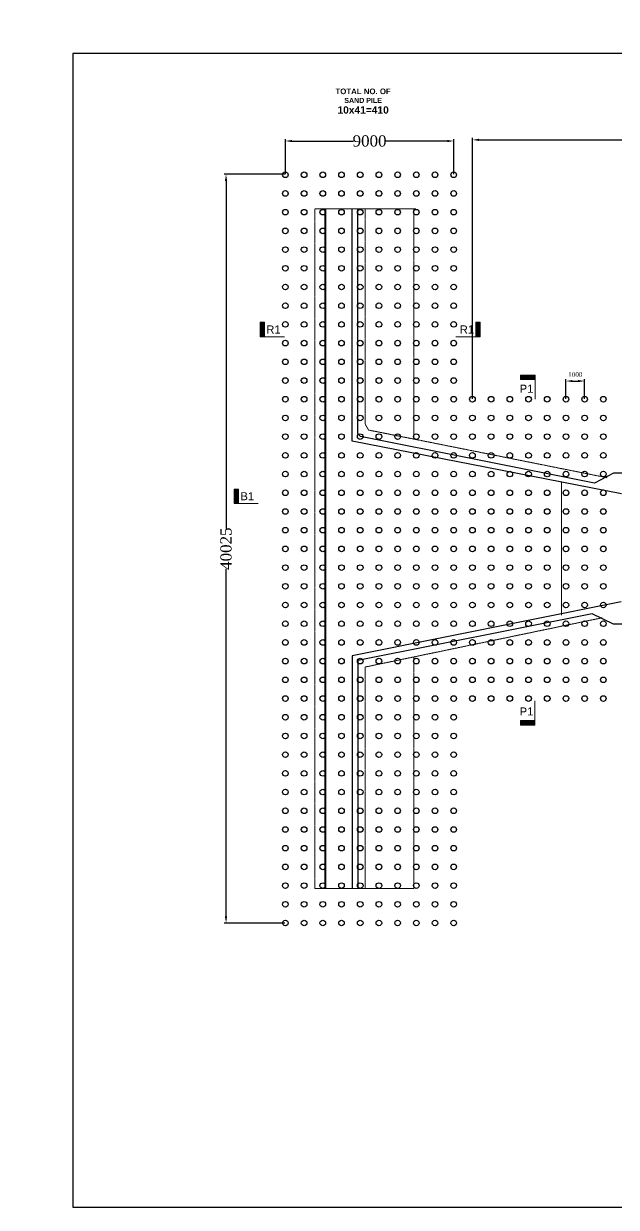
# Model space of a CAD drawing. Extents: x -119161 to 3778985, y -614964 to -30958.
# Drawn here: x 3287175 to 3318863, y -291779 to -228503 of the extents above; entities that cross this region are included whole.
import ezdxf

# ---------------------------------------------------------------- set-up
doc = ezdxf.new("R2010")
doc.units = 0
doc.header["$MEASUREMENT"] = 0
for name, pattern in [('DASHED2', [9.525, 6.35, -3.175]), ('DASHEDX2', [38.1, 25.4, -12.7]), ('HIDDEN', [0.375, 0.25, -0.125])]:
    doc.linetypes.add(name, pattern=pattern)
doc.layers.get('DEFPOINTS').update_dxf_attribs({"linetype": 'CONTINUOUS'})
for name, color, linetype, lineweight in [('Dim', 7, 'CONTINUOUS', 9), ('Dimension', 8, 'CONTINUOUS', 18), ('line2', 3, 'CONTINUOUS', 30)]:
    doc.layers.add(name, color=color, linetype=linetype, lineweight=lineweight)
doc.layers.add('DOTTED', color=240, linetype='DASHED2')
doc.layers.add('LINE', color=7, linetype='CONTINUOUS')
doc.styles.add('1-2', font='arial.ttf')
doc.styles.add('ARIAL', font='ARIALN.TTF')
doc.styles.get("Standard").update_dxf_attribs({"font": 'times.ttf', "height": 250})
doc.linetypes.add('ZIGZAG', pattern='A,0.0001,-0.2,[131,ltypeshp.shx,S=0.2,R=0,X=-0.2,Y=0],-0.4,[131,ltypeshp.shx,S=0.2,R=180,X=0.2,Y=0],-0.2', length=0.8001)
doc.dimstyles.new('3', dxfattribs={"dimtxt": 225, "dimasz": 350, "dimexe": 100, "dimexo": 25, "dimgap": 9, "dimtad": 0, "dimdec": 0, "dimzin": 0, "dimdsep": 46, "dimtxsty": 'Standard', "dimcen": 0, "dimclrt": 256, "dimadec": 0, "dimazin": 0, "dimtfac": 1, "dimtdec": 0, "dimtofl": 0, "dimtmove": 2, "dimatfit": 3, "dimfxl": 1, "dimtolj": 1, "dimtzin": 0, "dimarcsym": 0})

# ---------------------------------------------------------------- blocks, each defined once
blk = doc.blocks.new('T')
at = {"layer": 'Dim'}
h = blk.add_hatch(color=6, dxfattribs=at)
h.dxf.hatch_style = 1
h.paths.add_polyline_path([(-137, 0), (157, 0), (157, 975), (-137, 975)])
at = {"layer": 'Dimension', "color": 0, "lineweight": 13, "ltscale": 2}
for p, q in [((-137, 0), (-137, 975)), ((-137, 975), (157, 975)), ((157, 975), (157, 0)), ((1481, 0), (-137, 0))]:
    blk.add_line(p, q, dxfattribs=at)
blk = doc.blocks.new('*D1888')
at = {"layer": 'DEFPOINTS', "color": 0, "linetype": 'ByBlock', "lineweight": -2}
for p in [(3310169, -234776), (3301169, -236580), (3310169, -236580)]:
    blk.add_point(p, dxfattribs=at)
at = {"layer": 'LINE', "color": 0, "linetype": 'ByBlock', "lineweight": -2}
for p, q in [((3301169, -236555), (3301169, -234676)), ((3310169, -236555), (3310169, -234676)), ((3301519, -234776), (3304807, -234776)), ((3309819, -234776), (3306530, -234776))]:
    blk.add_line(p, q, dxfattribs=at)
for points in [[(3301519, -234718), (3301519, -234835), (3301169, -234776)], [(3309819, -234718), (3309819, -234835), (3310169, -234776)]]:
    blk.add_solid(points, dxfattribs=at)
at = {"layer": 'LINE', "linetype": 'ByBlock', "lineweight": -2, "insert": (3305669, -234776), "char_height": 250, "attachment_point": 5}
blk.add_mtext('\\A1;{\\H2.4x;9000}', dxfattribs=at)
blk = doc.blocks.new('*D1889')
at = {"layer": 'DEFPOINTS', "color": 0, "linetype": 'ByBlock', "lineweight": -2}
for p in [(3341169, -234714), (3311169, -248580), (3341169, -248580)]:
    blk.add_point(p, dxfattribs=at)
at = {"layer": 'LINE', "color": 0, "linetype": 'ByBlock', "lineweight": -2}
for p, q in [((3311169, -248555), (3311169, -234614)), ((3311519, -234714), (3325086, -234714)), ((3340819, -234714), (3327251, -234714)), ((3341169, -248555), (3341169, -234614))]:
    blk.add_line(p, q, dxfattribs=at)
for points in [[(3311519, -234655), (3311519, -234772), (3311169, -234714)], [(3340819, -234655), (3340819, -234772), (3341169, -234714)]]:
    blk.add_solid(points, dxfattribs=at)
at = {"layer": 'LINE', "linetype": 'ByBlock', "lineweight": -2, "insert": (3326169, -234714), "char_height": 250, "attachment_point": 5}
blk.add_mtext('\\A1;{\\H2.4x;30000}', dxfattribs=at)
blk = doc.blocks.new('*D1891')
at = {"layer": 'DEFPOINTS', "color": 0, "linetype": 'ByBlock', "lineweight": -2}
for p in [(3301169, -236555), (3297995, -276580), (3301169, -276580)]:
    blk.add_point(p, dxfattribs=at)
at = {"layer": 'LINE', "color": 0, "linetype": 'ByBlock', "lineweight": -2}
for p, q in [((3301144, -236555), (3297895, -236555)), ((3297995, -236905), (3297995, -255487)), ((3297995, -276230), (3297995, -257648)), ((3301144, -276580), (3297895, -276580))]:
    blk.add_line(p, q, dxfattribs=at)
for points in [[(3297936, -236905), (3298053, -236905), (3297995, -236555)], [(3297936, -276230), (3298053, -276230), (3297995, -276580)]]:
    blk.add_solid(points, dxfattribs=at)
at = {"layer": 'LINE', "linetype": 'ByBlock', "lineweight": -2, "insert": (3297995, -256568), "char_height": 250, "attachment_point": 5, "rotation": 90}
blk.add_mtext('\\A1;{\\H2.4x;40025}', dxfattribs=at)
blk = doc.blocks.new('*D2064')
at = {"layer": 'DEFPOINTS', "color": 0, "lineweight": -2}
for p in [(2462635, -31122), (2462635, -33338), (2521930, -33338)]:
    blk.add_point(p, dxfattribs=at)
at = {"layer": 'DEFPOINTS', "color": 0, "linetype": 'ByBlock', "lineweight": -2}
for p in [(3484626, -240111), (3485507, -240111), (3485507, -240315)]:
    blk.add_point(p, dxfattribs=at)
at = {"layer": 'LINE', "color": 0, "lineweight": -2}
for p, q in [((2462635, -33313), (2462635, -31022)), ((2463185, -31122), (2491842, -31122)), ((2521380, -31122), (2492723, -31122)), ((2521930, -33313), (2521930, -31022))]:
    blk.add_line(p, q, dxfattribs=at)
at = {"layer": 'LINE', "color": 0, "linetype": 'ByBlock', "lineweight": -2}
for p, q in [((3484626, -240136), (3484626, -240415)), ((3484976, -240315), (3485157, -240315)), ((3485507, -240136), (3485507, -240415))]:
    blk.add_line(p, q, dxfattribs=at)
at = {"layer": 'LINE', "color": 0, "lineweight": -2}
for points in [[(2463185, -31031), (2463185, -31214), (2462635, -31122)], [(2521380, -31031), (2521380, -31214), (2521930, -31122)]]:
    blk.add_solid(points, dxfattribs=at)
at = {"layer": 'LINE', "color": 0, "linetype": 'ByBlock', "lineweight": -2}
for points in [[(3484976, -240257), (3484976, -240373), (3484626, -240315)], [(3485157, -240257), (3485157, -240373), (3485507, -240315)]]:
    blk.add_solid(points, dxfattribs=at)
at = {"layer": 'LINE', "insert": (2492283, -31122), "char_height": 250, "attachment_point": 5}
blk.add_mtext('\\A1;59295', dxfattribs=at)
at = {"layer": 'LINE', "linetype": 'ByBlock', "lineweight": -2, "insert": (3485066, -240810), "char_height": 250, "attachment_point": 5}
blk.add_mtext('\\A1;1000', dxfattribs=at)
blk = doc.blocks.new('*D2068')
at = {"layer": 'DEFPOINTS', "color": 0, "linetype": 'ByBlock', "lineweight": -2}
for p in [(3317169, -247608), (3316169, -248580), (3317169, -248580)]:
    blk.add_point(p, dxfattribs=at)
at = {"layer": 'LINE', "color": 0, "linetype": 'ByBlock', "lineweight": -2}
for p, q in [((3316169, -248555), (3316169, -247508)), ((3316519, -247608), (3316819, -247608)), ((3317169, -248555), (3317169, -247508))]:
    blk.add_line(p, q, dxfattribs=at)
for points in [[(3316519, -247550), (3316519, -247666), (3316169, -247608)], [(3316819, -247550), (3316819, -247666), (3317169, -247608)]]:
    blk.add_solid(points, dxfattribs=at)
at = {"layer": 'LINE', "linetype": 'ByBlock', "lineweight": -2, "insert": (3316669, -247258), "char_height": 250, "attachment_point": 5}
blk.add_mtext('\\A1;1000', dxfattribs=at)

msp = doc.modelspace()

# ---------------------------------------------------------------- linework, layer by layer
at = {"layer": 'Dimension', "color": 0, "lineweight": 13, "ltscale": 2}
msp.add_line((3315923.8, -260124.2), (3315923.8, -253002), dxfattribs=at)
at = {"layer": 'Dimension', "color": 0, "lineweight": 30, "ltscale": 2}
for p, q in [((3318713.6, -252530, 0), (3317695.4, -253060.1, 0)), ((3319613.5, -252530, 0), (3318713.6, -252530, 0)), ((3318713.6, -260606.1, 0), (3317573.8, -260057.9, 0)), ((3319613.5, -260606.1, 0), (3318713.6, -260606.1, 0))]:
    msp.add_line(p, q, dxfattribs=at)
at = {"layer": 'Dimension', "color": 0, "lineweight": 30, "ltscale": 2, "elevation": 0}
for points in [[(3319143.6, -253630.1), (3304739.4, -250820.5), (3304739.4, -238406.8)], [(3319143.6, -253630.1), (3304739.4, -250820.5), (3304739.4, -238406.8)], [(3317695.4, -253060.1), (3305188.1, -250577), (3305039.4, -250407.4), (3305039.4, -238407.3)], [(3319123.6, -259406.2), (3304739.4, -262300.3), (3304739.4, -274734.3)], [(3317573.8, -260057.9), (3305039.4, -262540.5), (3305039.4, -274734.3)]]:
    msp.add_lwpolyline(points, dxfattribs=at)
at = {"layer": 'DOTTED', "color": 4, "linetype": 'DASHEDX2', "lineweight": 20, "ltscale": 0.1}
msp.add_lwpolyline([(3302739.7, -238406.8), (3302739.7, -274733.3)], dxfattribs=at)
at = {"layer": 'DOTTED', "color": 4, "linetype": 'HIDDEN', "lineweight": 20, "ltscale": 1500000.0, "elevation": 0}
for points in [[(3308139.4, -238408.3), (3302739.7, -238408.3)], [(3308039.4, -274739.8), (3302739.7, -274733.3)]]:
    msp.add_lwpolyline(points, dxfattribs=at)
at = {"layer": 'DOTTED', "linetype": 'ZIGZAG', "lineweight": 40, "ltscale": 2}
msp.add_lwpolyline([(3303289.7, -238406.9), (3303289.7, -274733.4)], dxfattribs=at)
at = {"layer": 'DOTTED', "color": 4, "linetype": 'DASHEDX2', "lineweight": 20, "ltscale": 0.1, "elevation": 0}
for points in [[(3318369.1, -252775.6), (3305613.1, -250226.5), (3305439.4, -249917.9), (3305439.4, -238407.3)], [(3308039.4, -250711.4), (3308039.4, -238408.3)], [(3318098.2, -260264.1), (3305439.4, -262894.3), (3305439.4, -266725.1), (3305439.4, -274734.3)], [(3308039.4, -262381.7), (3308039.4, -274726.4)]]:
    msp.add_lwpolyline(points, dxfattribs=at)
at = {"layer": 'LINE', "elevation": 0}
msp.add_lwpolyline([(3289809.9, -291778.8), (3377040.7, -291778.8), (3377040.7, -230094.2), (3289809.9, -230094.2)], close=True, dxfattribs=at)
at = {"layer": 'LINE', "color": 3}
for centre in [(3301168.8, -236580.1), (3302168.8, -236580.1), (3303168.8, -236580.1), (3304168.8, -236580.1), (3305168.8, -236580.1), (3306168.8, -236580.1), (3307168.8, -236580.1), (3308168.8, -236580.1), (3309168.8, -236580.1), (3310168.8, -236580.1), (3301168.8, -237580.1), (3302168.8, -237580.1), (3303168.8, -237580.1), (3304168.8, -237580.1), (3305168.8, -237580.1), (3306168.8, -237580.1), (3307168.8, -237580.1), (3308168.8, -237580.1), (3309168.8, -237580.1), (3310168.8, -237580.1), (3301168.8, -238580.1), (3302168.8, -238580.1), (3303168.8, -238580.1), (3304168.8, -238580.1), (3305168.8, -238580.1), (3306168.8, -238580.1), (3307168.8, -238580.1), (3308168.8, -238580.1), (3309168.8, -238580.1), (3310168.8, -238580.1), (3301168.8, -239580.1), (3302168.8, -239580.1), (3303168.8, -239580.1), (3304168.8, -239580.1), (3305168.8, -239580.1), (3306168.8, -239580.1), (3307168.8, -239580.1), (3308168.8, -239580.1), (3309168.8, -239580.1), (3310168.8, -239580.1), (3301168.8, -240580.1), (3302168.8, -240580.1), (3303168.8, -240580.1), (3304168.8, -240580.1), (3305168.8, -240580.1), (3306168.8, -240580.1), (3307168.8, -240580.1), (3308168.8, -240580.1), (3309168.8, -240580.1), (3310168.8, -240580.1), (3301168.8, -241580.1), (3302168.8, -241580.1), (3303168.8, -241580.1), (3304168.8, -241580.1), (3305168.8, -241580.1), (3306168.8, -241580.1), (3307168.8, -241580.1), (3308168.8, -241580.1), (3309168.8, -241580.1), (3310168.8, -241580.1), (3301168.8, -242580.1), (3302168.8, -242580.1), (3303168.8, -242580.1), (3304168.8, -242580.1), (3305168.8, -242580.1), (3306168.8, -242580.1), (3307168.8, -242580.1), (3308168.8, -242580.1), (3309168.8, -242580.1), (3310168.8, -242580.1), (3301168.8, -243580.1), (3302168.8, -243580.1), (3303168.8, -243580.1), (3304168.8, -243580.1), (3305168.8, -243580.1), (3306168.8, -243580.1), (3307168.8, -243580.1), (3308168.8, -243580.1), (3309168.8, -243580.1), (3310168.8, -243580.1), (3301168.8, -244580.1), (3302168.8, -244580.1), (3303168.8, -244580.1), (3304168.8, -244580.1), (3305168.8, -244580.1), (3306168.8, -244580.1), (3307168.8, -244580.1), (3308168.8, -244580.1), (3309168.8, -244580.1), (3310168.8, -244580.1), (3301168.8, -245580.1), (3302168.8, -245580.1), (3303168.8, -245580.1), (3304168.8, -245580.1), (3305168.8, -245580.1), (3306168.8, -245580.1), (3307168.8, -245580.1), (3308168.8, -245580.1), (3309168.8, -245580.1), (3310168.8, -245580.1), (3301168.8, -246580.1), (3302168.8, -246580.1), (3303168.8, -246580.1), (3304168.8, -246580.1), (3305168.8, -246580.1), (3306168.8, -246580.1), (3307168.8, -246580.1), (3308168.8, -246580.1), (3309168.8, -246580.1), (3310168.8, -246580.1), (3301168.8, -247580.1), (3302168.8, -247580.1), (3303168.8, -247580.1), (3304168.8, -247580.1), (3305168.8, -247580.1), (3306168.8, -247580.1), (3307168.8, -247580.1), (3308168.8, -247580.1), (3309168.8, -247580.1), (3310168.8, -247580.1), (3301168.8, -248580.1), (3302168.8, -248580.1), (3303168.8, -248580.1), (3304168.8, -248580.1), (3305168.8, -248580.1), (3306168.8, -248580.1), (3307168.8, -248580.1), (3308168.8, -248580.1), (3309168.8, -248580.1), (3310168.8, -248580.1), (3310168.8, -248580.1), (3311168.8, -248580.1), (3312168.8, -248580.1), (3313168.8, -248580.1), (3314168.8, -248580.1), (3315168.8, -248580.1), (3316168.8, -248580.1), (3317168.8, -248580.1), (3318168.8, -248580.1), (3301168.8, -249580.1), (3302168.8, -249580.1), (3303168.8, -249580.1), (3304168.8, -249580.1), (3305168.8, -249580.1), (3306168.8, -249580.1), (3307168.8, -249580.1), (3308168.8, -249580.1), (3309168.8, -249580.1), (3310168.8, -249580.1), (3311168.8, -249580.1), (3312168.8, -249580.1), (3313168.8, -249580.1), (3314168.8, -249580.1), (3315168.8, -249580.1), (3316168.8, -249580.1), (3317168.8, -249580.1), (3318168.8, -249580.1), (3301168.8, -250580.1), (3302168.8, -250580.1), (3303168.8, -250580.1), (3304168.8, -250580.1), (3305168.8, -250580.1), (3306168.8, -250580.1), (3307168.8, -250580.1), (3308168.8, -250580.1), (3309168.8, -250580.1), (3310168.8, -250580.1), (3311168.8, -250580.1), (3312168.8, -250580.1), (3313168.8, -250580.1), (3314168.8, -250580.1), (3315168.8, -250580.1), (3316168.8, -250580.1), (3317168.8, -250580.1), (3318168.8, -250580.1), (3301168.8, -251580.1), (3302168.8, -251580.1), (3303168.8, -251580.1), (3304168.8, -251580.1), (3305168.8, -251580.1), (3306168.8, -251580.1), (3307168.8, -251580.1), (3308168.8, -251580.1), (3309168.8, -251580.1), (3310168.8, -251580.1), (3311168.8, -251580.1), (3312168.8, -251580.1), (3313168.8, -251580.1), (3314168.8, -251580.1), (3315168.8, -251580.1), (3316168.8, -251580.1), (3317168.8, -251580.1), (3318168.8, -251580.1), (3301168.8, -252580.1), (3302168.8, -252580.1), (3303168.8, -252580.1), (3304168.8, -252580.1), (3305168.8, -252580.1), (3306168.8, -252580.1), (3307168.8, -252580.1), (3308168.8, -252580.1), (3309168.8, -252580.1), (3310168.8, -252580.1), (3311168.8, -252580.1), (3312168.8, -252580.1), (3313168.8, -252580.1), (3314168.8, -252580.1), (3315168.8, -252580.1), (3316168.8, -252580.1), (3317168.8, -252580.1), (3318168.8, -252580.1), (3301168.8, -253580.1), (3302168.8, -253580.1), (3303168.8, -253580.1), (3304168.8, -253580.1), (3305168.8, -253580.1), (3306168.8, -253580.1), (3307168.8, -253580.1), (3308168.8, -253580.1), (3309168.8, -253580.1), (3310168.8, -253580.1), (3311168.8, -253580.1), (3312168.8, -253580.1), (3313168.8, -253580.1), (3314168.8, -253580.1), (3315168.8, -253580.1), (3316168.8, -253580.1), (3317168.8, -253580.1), (3318168.8, -253580.1), (3301168.8, -254580.1), (3302168.8, -254580.1), (3303168.8, -254580.1), (3304168.8, -254580.1), (3305168.8, -254580.1), (3306168.8, -254580.1), (3307168.8, -254580.1), (3308168.8, -254580.1), (3309168.8, -254580.1), (3310168.8, -254580.1), (3311168.8, -254580.1), (3312168.8, -254580.1), (3313168.8, -254580.1), (3314168.8, -254580.1), (3315168.8, -254580.1), (3316168.8, -254580.1), (3317168.8, -254580.1), (3318168.8, -254580.1), (3301168.8, -255580.1), (3302168.8, -255580.1), (3303168.8, -255580.1), (3304168.8, -255580.1), (3305168.8, -255580.1), (3306168.8, -255580.1), (3307168.8, -255580.1), (3308168.8, -255580.1), (3309168.8, -255580.1), (3310168.8, -255580.1), (3311168.8, -255580.1), (3312168.8, -255580.1), (3313168.8, -255580.1), (3314168.8, -255580.1), (3315168.8, -255580.1), (3316168.8, -255580.1), (3317168.8, -255580.1), (3318168.8, -255580.1), (3301168.8, -256580.1), (3302168.8, -256580.1), (3303168.8, -256580.1), (3304168.8, -256580.1), (3305168.8, -256580.1), (3306168.8, -256580.1), (3307168.8, -256580.1), (3308168.8, -256580.1), (3309168.8, -256580.1), (3310168.8, -256580.1), (3311168.8, -256580.1), (3312168.8, -256580.1), (3313168.8, -256580.1), (3314168.8, -256580.1), (3315168.8, -256580.1), (3316168.8, -256580.1), (3317168.8, -256580.1), (3318168.8, -256580.1), (3301168.8, -257580.1), (3302168.8, -257580.1), (3303168.8, -257580.1), (3304168.8, -257580.1), (3305168.8, -257580.1), (3306168.8, -257580.1), (3307168.8, -257580.1), (3308168.8, -257580.1), (3309168.8, -257580.1), (3310168.8, -257580.1), (3311168.8, -257580.1), (3312168.8, -257580.1), (3313168.8, -257580.1), (3314168.8, -257580.1), (3315168.8, -257580.1), (3316168.8, -257580.1), (3317168.8, -257580.1), (3318168.8, -257580.1), (3301168.8, -258580.1), (3302168.8, -258580.1), (3303168.8, -258580.1), (3304168.8, -258580.1), (3305168.8, -258580.1), (3306168.8, -258580.1), (3307168.8, -258580.1), (3308168.8, -258580.1), (3309168.8, -258580.1), (3310168.8, -258580.1), (3311168.8, -258580.1), (3312168.8, -258580.1), (3313168.8, -258580.1), (3314168.8, -258580.1), (3315168.8, -258580.1), (3316168.8, -258580.1), (3317168.8, -258580.1), (3318168.8, -258580.1), (3301168.8, -259580.1), (3302168.8, -259580.1), (3303168.8, -259580.1), (3304168.8, -259580.1), (3305168.8, -259580.1), (3306168.8, -259580.1), (3307168.8, -259580.1), (3308168.8, -259580.1), (3309168.8, -259580.1), (3310168.8, -259580.1), (3311168.8, -259580.1), (3312168.8, -259580.1), (3313168.8, -259580.1), (3314168.8, -259580.1), (3315168.8, -259580.1), (3316168.8, -259580.1), (3317168.8, -259580.1), (3318168.8, -259580.1), (3301168.8, -260580.1), (3302168.8, -260580.1), (3303168.8, -260580.1), (3304168.8, -260580.1), (3305168.8, -260580.1), (3306168.8, -260580.1), (3307168.8, -260580.1), (3308168.8, -260580.1), (3309168.8, -260580.1), (3310168.8, -260580.1), (3311168.8, -260580.1), (3312168.8, -260580.1), (3313168.8, -260580.1), (3314168.8, -260580.1), (3315168.8, -260580.1), (3316168.8, -260580.1), (3317168.8, -260580.1), (3318168.8, -260580.1), (3301168.8, -261580.1), (3302168.8, -261580.1), (3303168.8, -261580.1), (3304168.8, -261580.1), (3305168.8, -261580.1), (3306168.8, -261580.1), (3307168.8, -261580.1), (3308168.8, -261580.1), (3309168.8, -261580.1), (3310168.8, -261580.1), (3311168.8, -261580.1), (3312168.8, -261580.1), (3313168.8, -261580.1), (3314168.8, -261580.1), (3315168.8, -261580.1), (3316168.8, -261580.1), (3317168.8, -261580.1), (3318168.8, -261580.1), (3301168.8, -262580.1), (3302168.8, -262580.1), (3303168.8, -262580.1), (3304168.8, -262580.1), (3305168.8, -262580.1), (3306168.8, -262580.1), (3307168.8, -262580.1), (3308168.8, -262580.1), (3309168.8, -262580.1), (3310168.8, -262580.1), (3311168.8, -262580.1), (3312168.8, -262580.1), (3313168.8, -262580.1), (3314168.8, -262580.1), (3315168.8, -262580.1), (3316168.8, -262580.1), (3317168.8, -262580.1), (3318168.8, -262580.1), (3301168.8, -263580.1), (3302168.8, -263580.1), (3303168.8, -263580.1), (3304168.8, -263580.1), (3305168.8, -263580.1), (3306168.8, -263580.1), (3307168.8, -263580.1), (3308168.8, -263580.1), (3309168.8, -263580.1), (3310168.8, -263580.1), (3311168.8, -263580.1), (3312168.8, -263580.1), (3313168.8, -263580.1), (3314168.8, -263580.1), (3315168.8, -263580.1), (3316168.8, -263580.1), (3317168.8, -263580.1), (3318168.8, -263580.1), (3301168.8, -264580.1), (3302168.8, -264580.1), (3303168.8, -264580.1), (3304168.8, -264580.1), (3305168.8, -264580.1), (3306168.8, -264580.1), (3307168.8, -264580.1), (3308168.8, -264580.1), (3309168.8, -264580.1), (3310168.8, -264580.1), (3310168.8, -264580.1), (3311168.8, -264580.1), (3312168.8, -264580.1), (3313168.8, -264580.1), (3314168.8, -264580.1), (3315168.8, -264580.1), (3316168.8, -264580.1), (3317168.8, -264580.1), (3318168.8, -264580.1), (3301168.8, -265580.1), (3302168.8, -265580.1), (3303168.8, -265580.1), (3304168.8, -265580.1), (3305168.8, -265580.1), (3306168.8, -265580.1), (3307168.8, -265580.1), (3308168.8, -265580.1), (3309168.8, -265580.1), (3310168.8, -265580.1), (3301168.8, -266580.1), (3302168.8, -266580.1), (3303168.8, -266580.1), (3304168.8, -266580.1), (3305168.8, -266580.1), (3306168.8, -266580.1), (3307168.8, -266580.1), (3308168.8, -266580.1), (3309168.8, -266580.1), (3310168.8, -266580.1), (3301168.8, -267580.1), (3302168.8, -267580.1), (3303168.8, -267580.1), (3304168.8, -267580.1), (3305168.8, -267580.1), (3306168.8, -267580.1), (3307168.8, -267580.1), (3308168.8, -267580.1), (3309168.8, -267580.1), (3310168.8, -267580.1), (3301168.8, -268580.1), (3302168.8, -268580.1), (3303168.8, -268580.1), (3304168.8, -268580.1), (3305168.8, -268580.1), (3306168.8, -268580.1), (3307168.8, -268580.1), (3308168.8, -268580.1), (3309168.8, -268580.1), (3310168.8, -268580.1), (3301168.8, -269580.1), (3302168.8, -269580.1), (3303168.8, -269580.1), (3304168.8, -269580.1), (3305168.8, -269580.1), (3306168.8, -269580.1), (3307168.8, -269580.1), (3308168.8, -269580.1), (3309168.8, -269580.1), (3310168.8, -269580.1), (3301168.8, -270580.1), (3302168.8, -270580.1), (3303168.8, -270580.1), (3304168.8, -270580.1), (3305168.8, -270580.1), (3306168.8, -270580.1), (3307168.8, -270580.1), (3308168.8, -270580.1), (3309168.8, -270580.1), (3310168.8, -270580.1), (3301168.8, -271580.1), (3302168.8, -271580.1), (3303168.8, -271580.1), (3304168.8, -271580.1), (3305168.8, -271580.1), (3306168.8, -271580.1), (3307168.8, -271580.1), (3308168.8, -271580.1), (3309168.8, -271580.1), (3310168.8, -271580.1), (3301168.8, -272580.1), (3302168.8, -272580.1), (3303168.8, -272580.1), (3304168.8, -272580.1), (3305168.8, -272580.1), (3306168.8, -272580.1), (3307168.8, -272580.1), (3308168.8, -272580.1), (3309168.8, -272580.1), (3310168.8, -272580.1), (3301168.8, -273580.1), (3302168.8, -273580.1), (3303168.8, -273580.1), (3304168.8, -273580.1), (3305168.8, -273580.1), (3306168.8, -273580.1), (3307168.8, -273580.1), (3308168.8, -273580.1), (3309168.8, -273580.1), (3310168.8, -273580.1), (3301168.8, -274580.1), (3302168.8, -274580.1), (3303168.8, -274580.1), (3304168.8, -274580.1), (3305168.8, -274580.1), (3306168.8, -274580.1), (3307168.8, -274580.1), (3308168.8, -274580.1), (3309168.8, -274580.1), (3310168.8, -274580.1), (3301168.8, -275580.1), (3302168.8, -275580.1), (3303168.8, -275580.1), (3304168.8, -275580.1), (3305168.8, -275580.1), (3306168.8, -275580.1), (3307168.8, -275580.1), (3308168.8, -275580.1), (3309168.8, -275580.1), (3310168.8, -275580.1), (3301168.8, -276580.1), (3302168.8, -276580.1), (3303168.8, -276580.1), (3304168.8, -276580.1), (3305168.8, -276580.1), (3306168.8, -276580.1), (3307168.8, -276580.1), (3308168.8, -276580.1), (3309168.8, -276580.1), (3310168.8, -276580.1)]:
    msp.add_circle(centre, 150, dxfattribs=at)

# ---------------------------------------------------------------- block references
at = {"layer": 'line2', "color": 1, "yscale": 0.7999999998137355, "zscale": 0.8}
for p, xscale in [((3299931.4, -245246.5, 0), 0.7999999998137355), ((3311472.2, -245246.5, 0), -0.7999999998137355), ((3298532.1, -254160.5, 0), 0.7999999998137355)]:
    msp.add_blockref('T', p, dxfattribs=dict(at, xscale=xscale))
at = {"layer": 'line2', "color": 1, "yscale": 0.7999999998137355, "zscale": 0.8, "rotation": 90}
for p, xscale in [((3314527.3, -247399.9, 0), -0.7999999998137355), ((3314514.4, -265886, 0), 0.7999999998137355)]:
    msp.add_blockref('T', p, dxfattribs=dict(at, xscale=xscale))

# ---------------------------------------------------------------- texts
at = {"layer": 'Dim', "color": 7, "ltscale": 50, "insert": (3305324.4, -232643.7), "char_height": 500, "attachment_point": 5, "style": 'ARIAL'}
msp.add_mtext('\\A1;{\\fArial|b1|i0|c0|p34;\\H0.6x;TOTAL NO. OF\\P\\H0.9x;SAND PILE\\P\\H1.444x;10x41=410}', dxfattribs=at)
at = {"layer": 'Dimension', "color": 0, "lineweight": 13, "ltscale": 2, "char_height": 432, "width": 804.471, "attachment_point": 5, "style": '1-2'}
for s, insert in [('R1', (3300531.4, -244850.2, 0)), ('R1', (3310872.2, -244850.2, 0)), ('P1', (3314060.8, -248017.3, 0)), ('B1', (3299132.1, -253764.1, 0)), ('P1', (3314060.8, -265270.7, 0))]:
    msp.add_mtext(s, dxfattribs=dict(at, insert=insert))

# ---------------------------------------------------------------- dimensions: what is measured, and where the dimension line sits
at = {"layer": 'LINE', "color": 0, "linetype": 'ByBlock', "lineweight": -2}
for base, p1, p2, text, picture, middle in [((3485507.4, -240315), (3484625.5, -240110.7), (3485507.4, -240110.6), '1000', '*D2064', (3485066.5, -240810)), ((3310168.8, -234776.3), (3301168.8, -236580.1), (3310168.8, -236580.1), '{\\H2.4x;<>}', '*D1888', (3305668.8, -234776.3)), ((3341168.8, -234713.6), (3311168.8, -248580.1), (3341168.8, -248580.1), '{\\H2.4x;<>}', '*D1889', (3326168.8, -234713.6))]:
    dim = msp.add_linear_dim(base=base, p1=p1, p2=p2, text=text, dimstyle='3', dxfattribs=at)
    dim.commit()
    dim.dimension.update_dxf_attribs({"geometry": picture, "text_midpoint": middle})
at = {"layer": 'LINE'}
dim = msp.add_linear_dim(base=(2462635.3, -31122.3), p1=(2521930.4, -33338), p2=(2462635.3, -33338), angle=180, dimstyle='3', override={"dimtxt": 450, "dimasz": 550, "dimgap": 0, "dimclrd": 0, "dimclre": 0}, dxfattribs=at)
dim.commit()
dim.dimension.update_dxf_attribs({"geometry": '*D2064', "text_midpoint": (2492282.9, -31122.3)})
at = {"layer": 'LINE', "color": 0, "linetype": 'ByBlock', "lineweight": -2}
dim = msp.add_linear_dim(base=(3297994.8, -276580.1), p1=(3301168.8, -236555.1), p2=(3301168.8, -276580.1), angle=90, text='{\\H2.4x;<>}', dimstyle='3', dxfattribs=at)
dim.commit()
dim.dimension.update_dxf_attribs({"geometry": '*D1891', "text_midpoint": (3297994.8, -256567.6)})
dim = msp.add_linear_dim(base=(3317168.8, -247608), p1=(3316168.8, -248580.1), p2=(3317168.8, -248580.1), dimstyle='3', dxfattribs=at)
dim.commit()
dim.dimension.update_dxf_attribs({"geometry": '*D2068', "text_midpoint": (3316668.8, -247258)})

doc.saveas('drawing.dxf')
